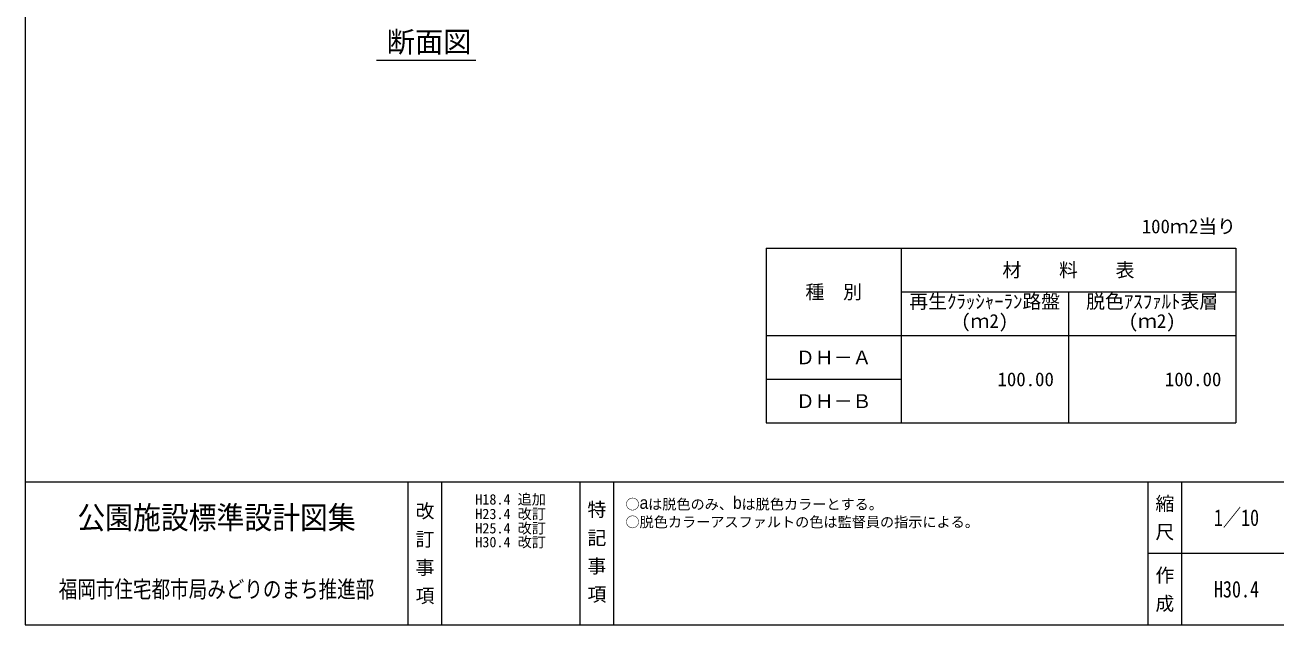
# Model space of a CAD drawing. Units: millimetres at full size, sheet at 1:10; details may follow other scales. Extents: x 5368 to 8106, y 2197 to 4063.
# Drawn here: x 5368 to 7086, y 2197 to 3020 of the extents above; entities that cross this region are included whole.
import ezdxf
from ezdxf.enums import TextEntityAlignment as Align

# ---------------------------------------------------------------- set-up
doc = ezdxf.new("R2010")
doc.units = ezdxf.units.MM
doc.header["$LTSCALE"] = 10
for name, color, linetype, lineweight in [('0_2', 7, 'Continuous', 13), ('_0-0_', 7, 'Continuous', 13), ('寸法', 1, 'Continuous', 13)]:
    doc.layers.add(name, color=color, linetype=linetype, lineweight=lineweight)
doc.styles.add('@ＭＳ ゴシック', font='')
doc.styles.add('Arial', font='')
doc.styles.add('ＭＳ ゴシック', font='')
doc.styles.get('@ＭＳ ゴシック').set_extended_font_data('@MS Gothic')
doc.styles.get('Arial').set_extended_font_data('Arial')
doc.styles.get('ＭＳ ゴシック').set_extended_font_data('MS Gothic')

msp = doc.modelspace()

# ---------------------------------------------------------------- linework, layer by layer
at = {"layer": '0_2'}
for p, q in [((6386.19, 2713.92), (6386.19, 2473.92)), ((6386.19, 2713.92), (7031.19, 2713.92)), ((6571.19, 2713.92), (6571.19, 2473.92)), ((7031.19, 2713.92), (7031.19, 2473.92)), ((6571.19, 2653.92), (7031.19, 2653.92)), ((6801.19, 2653.92), (6801.19, 2473.92)), ((6386.19, 2593.92), (7031.19, 2593.92)), ((6386.19, 2533.92), (6571.19, 2533.92)), ((6386.19, 2473.92), (7031.19, 2473.92)), ((7882.22, 2294.85), (6910.28, 2294.85))]:
    msp.add_line(p, q, dxfattribs=at)
at = {"layer": '_0-0_', "color": 6}
msp.add_line((5367.94, 2393.13), (8106.06, 2393.13), dxfattribs=at)
at = {"layer": '_0-0_'}
for p, q in [((5893.99, 2393.13), (5893.99, 2196.56)), ((5939.96, 2393.13), (5939.96, 2196.56)), ((6130.12, 2393.13), (6130.12, 2196.56)), ((6176.08, 2393.13), (6176.08, 2196.56)), ((6910.28, 2393.13), (6910.28, 2196.56)), ((6956.24, 2393.13), (6956.24, 2196.56))]:
    msp.add_line(p, q, dxfattribs=at)
at = {"layer": '_0-0_', "color": 6}
msp.add_lwpolyline([(8106.06, 4008.37), (5367.94, 4008.37), (5367.94, 2196.56), (8106.06, 2196.56)], close=True, dxfattribs=at)
at = {"layer": '寸法', "color": 3}
msp.add_line((5850.62, 2972.32), (5987.29, 2972.32), dxfattribs=at)

# ---------------------------------------------------------------- texts
at = {"layer": '_0-0_', "style": 'ＭＳ ゴシック'}
for s, p in [('100ｍ2当り', (7031.19, 2743.92)), ('100.00', (6781.19, 2533.92)), ('100.00', (7011.19, 2533.92))]:
    msp.add_text(s, height=18.99, dxfattribs=at).set_placement(p, align=Align.MIDDLE_RIGHT)
for s, height, p in [('材\u3000\u3000料\u3000\u3000表', 18.99, (6801.19, 2683.92)), ('種\u3000別', 18.99, (6478.69, 2653.92)), ('ＤＨ－Ａ', 18.99, (6478.69, 2563.92)), ('ＤＨ－Ｂ', 18.99, (6478.69, 2503.92)), ('H18.4 追加', 14.24, (6034.92, 2369.06)), ('H23.4 改訂', 14.24, (6034.92, 2349.06)), ('H25.4 改訂', 14.24, (6034.92, 2329.41)), ('H30.4 改訂', 14.24, (6034.92, 2310.42))]:
    msp.add_text(s, height=height, dxfattribs=at).set_placement(p, align=Align.MIDDLE_CENTER)
for s, p in [('再生ｸﾗｯｼｬｰﾗﾝ路盤', (6582.59, 2650.27)), ('脱色ｱｽﾌｧﾙﾄ表層', (6825.54, 2650.27)), ('(ｍ2)', (6653.82, 2623.47)), ('(ｍ2)', (6883.82, 2623.47))]:
    msp.add_text(s, height=18.99, dxfattribs=at).set_placement(p, align=Align.TOP_LEFT)
for s, p in [('○', (6192.7, 2350.92)), ('は脱色のみ、', (6223.85, 2350.92)), ('は脱色カラーとする。', (6352.12, 2350.92)), ('○脱色カラーアスファルトの色は監督員の指示による。', (6192.7, 2326.54))]:
    msp.add_text(s, height=14.24, dxfattribs=at).set_placement(p, align=Align.BOTTOM_LEFT)
at = {"layer": '_0-0_', "style": 'Arial', "width": 0.9}
for s, p in [('b', (6340.4, 2350.92)), ('a', (6212.13, 2350.92))]:
    msp.add_text(s, height=17.05, dxfattribs=at).set_placement(p, align=Align.BOTTOM_LEFT)
at = {"layer": '_0-0_', "style": '@ＭＳ ゴシック'}
for s, p in [(' 縮 尺 ', (6933.26, 2343.99)), ('改 訂 事 項', (5916.98, 2295.2)), ('特 記 事 項', (6153.1, 2297.16)), ('作 成', (6933.26, 2245.7))]:
    msp.add_text(s, height=18.99, rotation=270, dxfattribs=at).set_placement(p, align=Align.MIDDLE_CENTER)
at = {"layer": '_0-0_', "style": 'ＭＳ ゴシック'}
for s, height, width, p in [('公園施設標準設計図集', 31.14, 0.9, (5630.97, 2343.99)), ('1／10', 22.79, 0.8, (7031.98, 2343.99)), ('福岡市住宅都市局みどりのまち推進部', 23.36, 0.8, (5630.97, 2245.7)), ('H30.4', 22.79, 0.8, (7031.98, 2245.7))]:
    msp.add_text(s, height=height, dxfattribs=dict(at, width=width)).set_placement(p, align=Align.MIDDLE_CENTER)
at = {"layer": '寸法', "color": 3, "style": 'ＭＳ ゴシック'}
msp.add_text('断面図', height=28.48, dxfattribs=at).set_placement((5864.65, 2974.46), align=Align.BOTTOM_LEFT)

doc.saveas('drawing.dxf')
